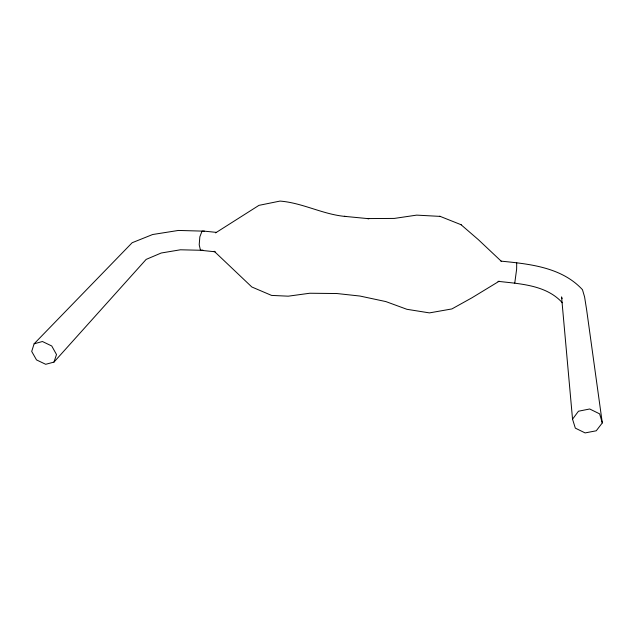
<?xml version="1.0" encoding="UTF-8"?>
<svg xmlns="http://www.w3.org/2000/svg" width="634" height="634" viewBox="0 0 634 634"><rect width="100%" height="100%" fill="white"/><g stroke="black" fill="none" stroke-linecap="round" stroke-linejoin="round"><path stroke-width="0.95" d="M216.249 232.361L204.425 231.164L178.384 230.443L152.62 234.525L132.149 242.735L34.117 343.802L31.7 351.434L36.503 359.898L45.696 364.296L53.961 362.109L146.153 259.401L161.202 253.014L180.413 249.788L200.471 250.264L215.243 251.801M53.961 362.109L56.505 354.541L51.742 345.982L42.43 341.52L34.117 343.802M572.542 419.185L578.462 411.228L589.699 408.985L599.613 413.851L602.3 422.91L596.253 430.787L585.111 432.919L575.331 428.14L572.542 419.185L561.566 296.91L562.12 298.701M215.568 232.892L258.965 205.353L280.014 201.081C302.79 202.856 323.023 214.585 345.855 216.495L344.365 216.337L368.861 218.706L367.617 218.579L394.316 218.421L416.673 215.124L440.258 216.4M499.204 281.203L471.894 297.822L451.899 308.932L429.448 312.895L406.901 309.297L385.876 301.586L359.969 296.046L336.931 293.534L309.804 293.241L288.248 296.181L271.574 295.412L251.833 286.988L214.173 251.246M202.872 250.089L200.471 250.264L199.203 244.764L199.845 236.807L202.024 231.172L204.425 231.164M500.947 261.129C529.699 263.974 561.779 267.223 582.472 289.706L584.58 296.902L586.648 309.923L602.3 422.91M498.015 281.322C520.356 283.889 546.246 284.951 562.358 302.767M461.029 224.705L478.305 239.62L501.304 261.279M439.711 216.202L461.243 224.777M516.71 262.722L516.639 269.149L514.76 283.065L514.436 282.59"/></g></svg>
